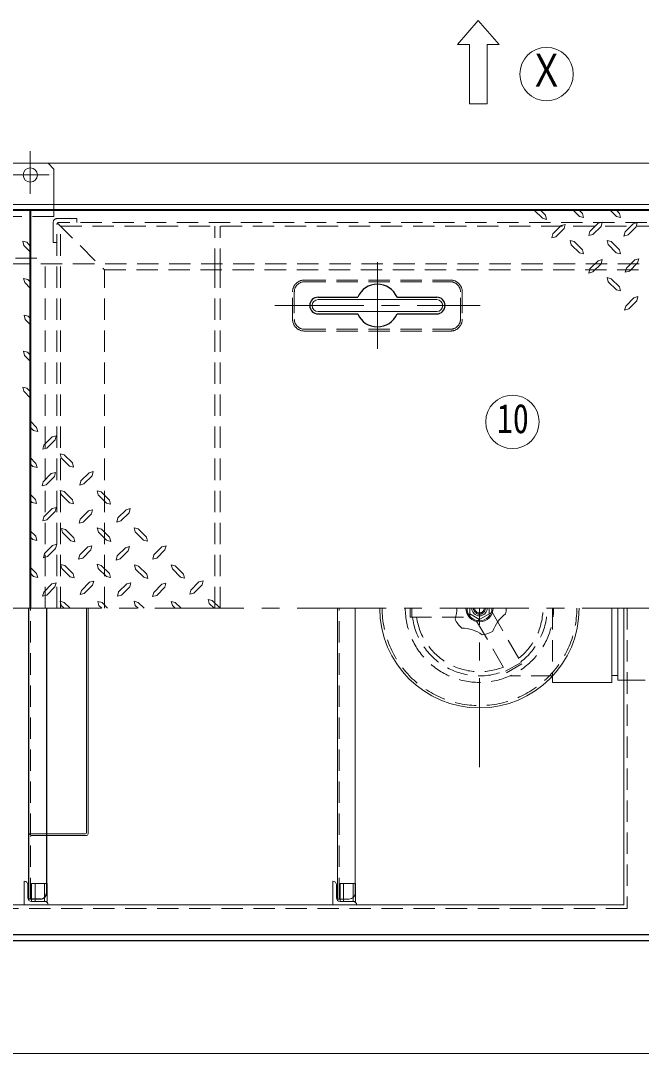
# Model space of a CAD drawing. Units: millimetres at full size, sheet at 1:15; details may follow other scales. Extents: x -3171 to 2904, y -2098 to 2117.
# Drawn here: x -1716 to -1193, y 777 to 1647 of the extents above; entities that cross this region are included whole.
import ezdxf
from ezdxf.enums import TextEntityAlignment as Align

# ---------------------------------------------------------------- set-up
doc = ezdxf.new("R2010")
doc.units = ezdxf.units.MM
doc.header["$LTSCALE"] = 15
doc.linetypes.add('CHAIN1', pattern=[8, 5, -1, 1, -1])
doc.linetypes.add('DASHED1', pattern=[1.8, 1.2, -0.6])
doc.layers.add('0-0_ﾚｲﾔ1', color=4, linetype='Continuous', lineweight=9)
doc.styles.add('ＭＳ ゴシック', font='')
doc.styles.get('ＭＳ ゴシック').set_extended_font_data('MS Gothic')

msp = doc.modelspace()

# ---------------------------------------------------------------- linework, layer by layer
at = {"layer": '0-0_ﾚｲﾔ1', "color": 7, "lineweight": 18}
for p, q in [((-1330.88, 1647.05), (-1348.38, 1627.05)), ((-1330.88, 1647.05), (-1313.38, 1627.05)), ((-1348.38, 1627.05), (-1338.38, 1627.05)), ((-1338.38, 1627.05), (-1338.38, 1577.05)), ((-1323.38, 1627.05), (-1323.38, 1577.05)), ((-1323.38, 1627.05), (-1313.38, 1627.05)), ((-1338.38, 1577.05), (-1323.38, 1577.05)), ((-1118.38, 1492.05), (-2298.38, 1492.05)), ((-1122.38, 1488.05), (-2294.38, 1488.05)), ((-1465.88, 1412.05), (-1365.88, 1412.05)), ((-1465.88, 1402.05), (-1365.88, 1402.05)), ((-1449.63, 907.05), (-1449.63, 1152.05)), ((-1434.63, 912.05), (-1434.63, 1152.05)), ((-1208.38, 1152.05), (-1208.38, 902.05)), ((-1713.38, 922.05), (-1713.38, 902.05)), ((-1710.38, 908.05), (-1710.38, 919.05)), ((-1694.63, 920.05), (-1694.26, 920.05)), ((-1694.26, 905.05), (-1694.26, 920.05)), ((-1453.38, 922.05), (-1453.38, 902.05)), ((-1450.38, 908.05), (-1450.38, 919.05)), ((-1434.63, 920.05), (-1434.26, 920.05)), ((-1434.26, 905.05), (-1434.26, 920.05)), ((-1707.38, 905.05), (-1694.26, 905.05)), ((-1696.38, 905.05), (-1696.38, 908.25)), ((-1439.63, 907.05), (-1449.63, 907.05)), ((-1447.38, 905.05), (-1434.26, 905.05)), ((-1436.38, 905.05), (-1436.38, 908.25)), ((-1208.38, 902.05), (-1971.38, 902.05)), ((-1133.38, 777.05), (-2283.38, 777.05))]:
    msp.add_line(p, q, dxfattribs=at)
at = {"layer": '0-0_ﾚｲﾔ1', "linetype": 'CHAIN1'}
for p, q in [((-1708.38, 1537.05), (-1708.38, 1501.05)), ((-1724.38, 1517.05), (-1692.38, 1517.05)), ((-1415.88, 1443.55), (-1415.88, 1370.55)), ((-1502.38, 1407.05), (-1329.38, 1407.05)), ((-2683.38, 1152.05), (-683.38, 1152.05)), ((-1329.88, 1018.05), (-1329.88, 1152.05))]:
    msp.add_line(p, q, dxfattribs=at)
at = {"layer": '0-0_ﾚｲﾔ1'}
for p, q in [((-2283.38, 1527.05), (-1133.38, 1527.05)), ((-1688.38, 1522.05), (-1693.38, 1527.05)), ((-1688.38, 1522.05), (-1688.38, 1492.05)), ((-1283.39, 1487.05), (-1276.78, 1480.59)), ((-1278.2, 1487.05), (-1274.27, 1483.11)), ((-1273.28, 1479.61), (-1276.78, 1480.59)), ((-1274.27, 1483.11), (-1273.28, 1479.61)), ((-1250.53, 1487.05), (-1245.61, 1482.12)), ((-1242.11, 1481.25), (-1245.61, 1482.12)), ((-1245.5, 1487.05), (-1243.09, 1484.64)), ((-1243.09, 1484.64), (-1242.11, 1481.25)), ((-1219.36, 1487.05), (-1214.44, 1482.12)), ((-1210.94, 1481.14), (-1214.44, 1482.12)), ((-1214.22, 1487.05), (-1211.81, 1484.64)), ((-1211.81, 1484.64), (-1210.94, 1481.14)), ((-1268.14, 1467.47), (-1261.14, 1474.47)), ((-1265.52, 1464.95), (-1258.62, 1471.84)), ((-1234.23, 1466.81), (-1227.45, 1473.7)), ((-1207.22, 1469), (-1200.33, 1476)), ((-1204.7, 1466.48), (-1197.81, 1473.37)), ((-1268.14, 1467.47), (-1269.02, 1464.08)), ((-1265.52, 1464.95), (-1269.02, 1464.08)), ((-1252.5, 1458.28), (-1253.37, 1461.78)), ((-1249.98, 1460.9), (-1253.37, 1461.78)), ((-1236.86, 1469.33), (-1237.73, 1465.94)), ((-1234.23, 1466.81), (-1237.73, 1465.94)), ((-1221.55, 1458.39), (-1222.42, 1461.89)), ((-1219.03, 1460.9), (-1222.42, 1461.89)), ((-1207.22, 1469), (-1208.2, 1465.61)), ((-1204.7, 1466.48), (-1208.2, 1465.61)), ((-1713.69, 1457.73), (-1714.67, 1461.23)), ((-1711.17, 1460.36), (-1714.67, 1461.23)), ((-1713.69, 1457.73), (-1708.38, 1452.43)), ((-1711.17, 1460.36), (-1708.38, 1457.17)), ((-1252.5, 1458.28), (-1245.61, 1451.39)), ((-1249.98, 1460.9), (-1243.09, 1453.9)), ((-1243.09, 1453.9), (-1242.11, 1450.51)), ((-1221.55, 1458.39), (-1214.66, 1451.5)), ((-1219.03, 1460.9), (-1212.03, 1454.01)), ((-1212.03, 1454.01), (-1211.16, 1450.62)), ((-1242.11, 1450.51), (-1245.61, 1451.39)), ((-1236.86, 1437.83), (-1229.97, 1444.83)), ((-1229.97, 1444.83), (-1226.58, 1445.7)), ((-1226.58, 1445.7), (-1227.45, 1442.2)), ((-1211.16, 1450.62), (-1214.66, 1451.5)), ((-1206.02, 1438.59), (-1199.12, 1445.48)), ((-1199.12, 1445.48), (-1195.73, 1446.47)), ((-1195.73, 1446.47), (-1196.61, 1442.97)), ((-1236.86, 1437.83), (-1237.84, 1434.44)), ((-1234.34, 1435.31), (-1227.45, 1442.2)), ((-1206.02, 1438.59), (-1207, 1435.09)), ((-1203.5, 1436.08), (-1207, 1435.09)), ((-1203.5, 1436.08), (-1196.61, 1442.97)), ((-1713.03, 1426.45), (-1714.02, 1429.95)), ((-1710.52, 1429.08), (-1714.02, 1429.95)), ((-1710.52, 1429.08), (-1708.38, 1426.94)), ((-1234.34, 1435.31), (-1237.84, 1434.44)), ((-1218.81, 1429.62), (-1222.2, 1430.61)), ((-1221.33, 1427.11), (-1222.2, 1430.61)), ((-1221.33, 1427.11), (-1214.44, 1420.22)), ((-1218.81, 1429.62), (-1211.81, 1422.73)), ((-1713.03, 1426.45), (-1708.38, 1421.8)), ((-1210.94, 1419.34), (-1214.44, 1420.22)), ((-1211.81, 1422.73), (-1210.94, 1419.34)), ((-1204.16, 1404.14), (-1197.27, 1411.03)), ((-1206.67, 1406.65), (-1207.66, 1403.15)), ((-1204.16, 1404.14), (-1207.66, 1403.15)), ((-1710.08, 1398.01), (-1713.58, 1398.89)), ((-1712.7, 1395.39), (-1713.58, 1398.89)), ((-1712.7, 1395.39), (-1708.38, 1391.07)), ((-1710.08, 1398.01), (-1708.38, 1396.32)), ((-1710.62, 1367.72), (-1714.12, 1368.59)), ((-1713.14, 1365.09), (-1714.12, 1368.59)), ((-1710.62, 1367.72), (-1708.38, 1365.48)), ((-1713.14, 1365.09), (-1708.38, 1360.14)), ((-1711.17, 1337.42), (-1714.67, 1338.3)), ((-1713.69, 1334.8), (-1714.67, 1338.3)), ((-1713.69, 1334.8), (-1708.38, 1329.28)), ((-1711.17, 1337.42), (-1708.38, 1334.63)), ((-1703.08, 1304.3), (-1708.38, 1309.81)), ((-1705.59, 1301.67), (-1708.38, 1304.46)), ((-1705.59, 1301.67), (-1702.09, 1300.8)), ((-1703.08, 1304.3), (-1702.09, 1300.8)), ((-1690.06, 1296.31), (-1696.84, 1289.42)), ((-1690.06, 1296.31), (-1686.56, 1297.3)), ((-1687.44, 1293.8), (-1686.56, 1297.3)), ((-1697.83, 1285.92), (-1696.84, 1289.42)), ((-1687.44, 1293.8), (-1694.33, 1286.9)), ((-1703.62, 1274), (-1708.38, 1278.95)), ((-1694.33, 1286.9), (-1697.83, 1285.92)), ((-1683.28, 1282.2), (-1679.78, 1281.22)), ((-1682.3, 1278.7), (-1683.28, 1282.2)), ((-1672.89, 1274.44), (-1679.78, 1281.22)), ((-1706.14, 1271.37), (-1708.38, 1273.62)), ((-1706.14, 1271.37), (-1702.64, 1270.5)), ((-1703.62, 1274), (-1702.64, 1270.5)), ((-1675.41, 1271.81), (-1682.3, 1278.7)), ((-1675.41, 1271.81), (-1671.91, 1270.94)), ((-1672.89, 1274.44), (-1671.91, 1270.94)), ((-1690.72, 1265.47), (-1697.5, 1258.58)), ((-1688.09, 1262.95), (-1694.98, 1255.95)), ((-1690.72, 1265.47), (-1687.22, 1266.34)), ((-1688.09, 1262.95), (-1687.22, 1266.34)), ((-1658.78, 1266.12), (-1665.67, 1259.23)), ((-1656.27, 1263.61), (-1663.16, 1256.72)), ((-1658.78, 1266.12), (-1655.28, 1267.11)), ((-1656.27, 1263.61), (-1655.28, 1267.11)), ((-1698.48, 1255.08), (-1697.5, 1258.58)), ((-1694.98, 1255.95), (-1698.48, 1255.08)), ((-1704.06, 1243.7), (-1708.38, 1248.02)), ((-1683.28, 1251.14), (-1679.78, 1250.26)), ((-1682.41, 1247.75), (-1683.28, 1251.14)), ((-1675.41, 1240.75), (-1682.41, 1247.75)), ((-1672.89, 1243.37), (-1679.78, 1250.26)), ((-1652, 1251.03), (-1648.5, 1250.05)), ((-1651.12, 1247.53), (-1652, 1251.03)), ((-1644.23, 1240.64), (-1651.12, 1247.53)), ((-1641.72, 1243.15), (-1648.5, 1250.05)), ((-1706.69, 1241.08), (-1708.38, 1242.77)), ((-1706.69, 1241.08), (-1703.19, 1240.2)), ((-1704.06, 1243.7), (-1703.19, 1240.2)), ((-1690.06, 1236.05), (-1696.84, 1229.15)), ((-1690.06, 1236.05), (-1686.56, 1236.92)), ((-1687.44, 1233.53), (-1686.56, 1236.92)), ((-1675.41, 1240.75), (-1672.02, 1239.87)), ((-1672.89, 1243.37), (-1672.02, 1239.87)), ((-1644.23, 1240.64), (-1640.73, 1239.65)), ((-1641.72, 1243.15), (-1640.73, 1239.65)), ((-1627.61, 1234.95), (-1624.11, 1235.94)), ((-1625.09, 1232.44), (-1624.11, 1235.94)), ((-1697.83, 1225.65), (-1696.84, 1229.15)), ((-1687.44, 1233.53), (-1694.33, 1226.53)), ((-1659.33, 1234.08), (-1666.22, 1227.19)), ((-1656.81, 1231.56), (-1663.7, 1224.67)), ((-1659.33, 1234.08), (-1655.83, 1235.06)), ((-1656.81, 1231.56), (-1655.83, 1235.06)), ((-1627.61, 1234.95), (-1634.5, 1228.06)), ((-1694.33, 1226.53), (-1697.83, 1225.65)), ((-1682.19, 1219.31), (-1678.69, 1218.33)), ((-1681.31, 1215.81), (-1682.19, 1219.31)), ((-1671.8, 1211.44), (-1678.69, 1218.33)), ((-1651.89, 1219.75), (-1648.39, 1218.76)), ((-1650.91, 1216.25), (-1651.89, 1219.75)), ((-1641.5, 1211.87), (-1648.39, 1218.76)), ((-1620.83, 1219.75), (-1617.33, 1218.87)), ((-1619.95, 1216.36), (-1620.83, 1219.75)), ((-1610.44, 1211.98), (-1617.33, 1218.87)), ((-1703.73, 1212.64), (-1708.38, 1217.29)), ((-1706.25, 1210.01), (-1708.38, 1212.15)), ((-1706.25, 1210.01), (-1702.75, 1209.14)), ((-1703.73, 1212.64), (-1702.75, 1209.14)), ((-1674.31, 1208.92), (-1681.31, 1215.81)), ((-1671.8, 1211.44), (-1670.92, 1207.94)), ((-1644.02, 1209.36), (-1650.91, 1216.25)), ((-1644.02, 1209.36), (-1640.52, 1208.37)), ((-1641.5, 1211.87), (-1640.52, 1208.37)), ((-1612.95, 1209.47), (-1619.95, 1216.36)), ((-1612.95, 1209.47), (-1609.56, 1208.48)), ((-1610.44, 1211.98), (-1609.56, 1208.48)), ((-1689.52, 1204.98), (-1696.41, 1198.09)), ((-1687, 1202.47), (-1693.89, 1195.58)), ((-1689.52, 1204.98), (-1686.02, 1205.97)), ((-1687, 1202.47), (-1686.02, 1205.97)), ((-1674.31, 1208.92), (-1670.92, 1207.94)), ((-1659.87, 1203.78), (-1666.66, 1196.89)), ((-1657.25, 1201.26), (-1664.14, 1194.26)), ((-1659.87, 1203.78), (-1656.37, 1204.65)), ((-1657.25, 1201.26), (-1656.37, 1204.65)), ((-1628.27, 1203.01), (-1635.16, 1196.12)), ((-1628.27, 1203.01), (-1624.77, 1204)), ((-1625.75, 1200.5), (-1624.77, 1204)), ((-1597.42, 1203.78), (-1604.31, 1196.89)), ((-1594.91, 1201.26), (-1601.8, 1194.26)), ((-1597.42, 1203.78), (-1593.92, 1204.65)), ((-1594.91, 1201.26), (-1593.92, 1204.65)), ((-1667.64, 1193.39), (-1666.66, 1196.89)), ((-1664.14, 1194.26), (-1667.64, 1193.39)), ((-1636.03, 1192.62), (-1635.16, 1196.12)), ((-1632.64, 1193.61), (-1636.03, 1192.62)), ((-1625.75, 1200.5), (-1632.64, 1193.61)), ((-1605.19, 1193.39), (-1604.31, 1196.89)), ((-1601.8, 1194.26), (-1605.19, 1193.39)), ((-1703.08, 1181.36), (-1708.38, 1186.66)), ((-1682.62, 1188.9), (-1679.12, 1188.03)), ((-1681.64, 1185.51), (-1682.62, 1188.9)), ((-1674.75, 1178.62), (-1681.64, 1185.51)), ((-1672.23, 1181.14), (-1679.12, 1188.03)), ((-1652, 1189.12), (-1648.5, 1188.14)), ((-1651.12, 1185.62), (-1652, 1189.12)), ((-1644.23, 1178.73), (-1651.12, 1185.62)), ((-1641.72, 1181.36), (-1648.5, 1188.14)), ((-1620.61, 1188.47), (-1617.11, 1187.59)), ((-1619.73, 1185.08), (-1620.61, 1188.47)), ((-1612.73, 1178.19), (-1619.73, 1185.08)), ((-1610.22, 1180.7), (-1617.11, 1187.59)), ((-1589.66, 1188.58), (-1586.16, 1187.7)), ((-1588.67, 1185.19), (-1589.66, 1188.58)), ((-1581.78, 1178.19), (-1588.67, 1185.19)), ((-1579.27, 1180.81), (-1586.16, 1187.7)), ((-1705.59, 1178.73), (-1708.38, 1181.92)), ((-1705.59, 1178.73), (-1702.09, 1177.86)), ((-1703.08, 1181.36), (-1702.09, 1177.86)), ((-1674.75, 1178.62), (-1671.25, 1177.64)), ((-1672.23, 1181.14), (-1671.25, 1177.64)), ((-1658.45, 1173.92), (-1654.95, 1174.8)), ((-1655.83, 1171.4), (-1654.95, 1174.8)), ((-1644.23, 1178.73), (-1640.73, 1177.86)), ((-1641.72, 1181.36), (-1640.73, 1177.86)), ((-1612.73, 1178.19), (-1609.34, 1177.2)), ((-1610.22, 1180.7), (-1609.34, 1177.2)), ((-1581.78, 1178.19), (-1578.39, 1177.31)), ((-1579.27, 1180.81), (-1578.39, 1177.31)), ((-1566.25, 1174.14), (-1562.75, 1175.01)), ((-1563.62, 1171.62), (-1562.75, 1175.01)), ((-1690.17, 1172.5), (-1697.06, 1165.61)), ((-1687.66, 1169.98), (-1694.55, 1162.98)), ((-1690.17, 1172.5), (-1686.67, 1173.37)), ((-1687.66, 1169.98), (-1686.67, 1173.37)), ((-1666.22, 1163.53), (-1665.34, 1167.03)), ((-1658.45, 1173.92), (-1665.34, 1167.03)), ((-1655.83, 1171.4), (-1662.83, 1164.4)), ((-1627.06, 1172.61), (-1633.95, 1165.72)), ((-1624.55, 1170.09), (-1631.44, 1163.09)), ((-1627.06, 1172.61), (-1623.56, 1173.48)), ((-1624.55, 1170.09), (-1623.56, 1173.48)), ((-1597.53, 1172.28), (-1604.31, 1165.39)), ((-1597.53, 1172.28), (-1594.03, 1173.15)), ((-1594.91, 1169.76), (-1594.03, 1173.15)), ((-1566.25, 1174.14), (-1573.14, 1167.25)), ((-1563.62, 1171.62), (-1570.62, 1164.62)), ((-1698.05, 1162.11), (-1697.06, 1165.61)), ((-1694.55, 1162.98), (-1698.05, 1162.11)), ((-1683.28, 1157.95), (-1679.78, 1156.97)), ((-1682.3, 1154.45), (-1683.28, 1157.95)), ((-1662.83, 1164.4), (-1666.22, 1163.53)), ((-1651.34, 1157.73), (-1647.84, 1156.86)), ((-1650.47, 1154.34), (-1651.34, 1157.73)), ((-1620.83, 1157.95), (-1617.33, 1156.97)), ((-1619.95, 1154.45), (-1620.83, 1157.95)), ((-1589.66, 1157.84), (-1586.16, 1156.97)), ((-1588.67, 1154.45), (-1589.66, 1157.84)), ((-1558.48, 1159.48), (-1554.98, 1158.5)), ((-1557.5, 1155.98), (-1558.48, 1159.48)), ((-1548.37, 1152.05), (-1554.98, 1158.5)), ((-1679.89, 1152.05), (-1682.3, 1154.45)), ((-1674.86, 1152.05), (-1679.78, 1156.97)), ((-1661.13, 1152.05), (-1661.13, 962.8)), ((-1659.63, 1152.05), (-1659.63, 962.05)), ((-1648.17, 1152.05), (-1650.47, 1154.34)), ((-1643.22, 1152.05), (-1647.84, 1156.86)), ((-1617.55, 1152.05), (-1619.95, 1154.45)), ((-1612.41, 1152.05), (-1617.33, 1156.97)), ((-1586.27, 1152.05), (-1588.67, 1154.45)), ((-1581.23, 1152.05), (-1586.16, 1156.97)), ((-1553.56, 1152.05), (-1557.5, 1155.98)), ((-1218.38, 1152.05), (-1218.38, 1089.55)), ((-1213.38, 1152.05), (-1213.38, 1091.55)), ((-1268.38, 1094.83), (-1268.38, 1089.55)), ((-1268.38, 1089.55), (-1218.38, 1089.55)), ((-1218.38, 1095.45), (-1213.38, 1095.45)), ((-1213.38, 1091.55), (-1208.38, 1091.55)), ((-1661.88, 962.05), (-1694.63, 962.05)), ((-1661.13, 960.55), (-1694.63, 960.55)), ((-1707.38, 907.05), (-1707.38, 905.05)), ((-1447.38, 907.05), (-1447.38, 905.05))]:
    msp.add_line(p, q, dxfattribs=at)
at = {"layer": '0-0_ﾚｲﾔ1', "linetype": 'DASHED1'}
for p, q in [((-1688.38, 1492.05), (-1688.38, 1482.05)), ((-1688.38, 1482.05), (-1728.38, 1482.05)), ((-1685.88, 1480.25), (-1669.08, 1480.25)), ((-1669.08, 1480.25), (-1669.08, 1477.05)), ((-1689.08, 1477.05), (-1689.08, 1460.25)), ((-1682.88, 1474.05), (-1136.38, 1474.05)), ((-1682.88, 1152.05), (-1682.88, 1474.05)), ((-1552.88, 1437.05), (-1552.88, 1474.05)), ((-1548.38, 1437.05), (-1548.38, 1474.05)), ((-1685.88, 1460.25), (-1689.08, 1460.25)), ((-1168.38, 1442.05), (-2248.38, 1442.05)), ((-1448.13, 907.05), (-1448.13, 1152.05)), ((-1388.38, 1144.55), (-1388.38, 1152.05)), ((-1386.88, 1144.55), (-1386.88, 1152.05)), ((-1338.13, 1152.05), (-1338.13, 1144.55)), ((-1319.26, 1148.65), (-1332.25, 1141.15)), ((-1321.63, 1152.05), (-1321.63, 1147.28)), ((-1319.26, 1148.65), (-1294.14, 1105.13)), ((-1268.38, 1152.05), (-1268.38, 1094.83)), ((-1205.38, 1152.05), (-1205.38, 899.05)), ((-1388.38, 1144.55), (-1338.13, 1144.55)), ((-1329.88, 1142.52), (-1338.13, 1147.28)), ((-1332.25, 1141.15), (-1307.13, 1097.63)), ((-1307.88, 1098.93), (-1294.89, 1106.43)), ((-1307.13, 1097.63), (-1294.14, 1105.13)), ((-1268.38, 1095.05), (-1304.25, 1095.05)), ((-1208.38, 1091.55), (-1129.38, 1091.55)), ((-1708.13, 962.05), (-1694.63, 962.05)), ((-1707.38, 960.55), (-1694.63, 960.55)), ((-1694.63, 920.05), (-1707.38, 920.05)), ((-1707.38, 920.05), (-1707.38, 907.05)), ((-1704.38, 920.05), (-1704.38, 905.05)), ((-1696.38, 908.25), (-1696.38, 920.05)), ((-1434.63, 920.05), (-1447.38, 920.05)), ((-1447.38, 920.05), (-1447.38, 907.05)), ((-1444.38, 920.05), (-1444.38, 905.05)), ((-1436.38, 908.25), (-1436.38, 920.05)), ((-1205.38, 899.05), (-2211.38, 899.05))]:
    msp.add_line(p, q, dxfattribs=at)
at = {"layer": '0-0_ﾚｲﾔ1', "color": 5, "lineweight": 25}
for p, q in [((-1123.38, 1487.05), (-2293.38, 1487.05)), ((-1465.88, 1414.05), (-1432.47, 1414.05)), ((-1399.3, 1414.05), (-1365.88, 1414.05)), ((-1465.88, 1400.05), (-1432.47, 1400.05)), ((-1399.3, 1400.05), (-1365.88, 1400.05)), ((-1709.63, 907.05), (-1709.63, 1152.05)), ((-1694.63, 1152.05), (-1694.63, 912.05)), ((-1699.63, 907.05), (-1709.63, 907.05)), ((-2238.38, 877.05), (-1178.38, 877.05)), ((-2238.38, 872.05), (-1178.38, 872.05))]:
    msp.add_line(p, q, dxfattribs=at)
at = {"layer": '0-0_ﾚｲﾔ1', "color": 1, "lineweight": 40}
msp.add_line((-1708.38, 1487.05), (-1708.38, 1152.05), dxfattribs=at)
at = {"layer": '0-0_ﾚｲﾔ1', "color": 7, "linetype": 'DASHED1', "lineweight": 18}
for p, q in [((-1685.88, 1152.05), (-1685.88, 1475.45)), ((-1685.41, 1476.58), (-1645.88, 1437.05)), ((-1134.98, 1477.05), (-1684.28, 1477.05)), ((-1720.88, 1447.05), (-1695.88, 1447.05)), ((-1695.88, 1152.05), (-1695.88, 1447.05)), ((-1645.88, 1437.05), (-1173.38, 1437.05)), ((-1645.88, 1152.05), (-1645.88, 1437.05)), ((-1552.88, 1152.05), (-1552.88, 1437.05)), ((-1548.38, 1152.05), (-1548.38, 1437.05)), ((-1477.38, 1428.55), (-1354.38, 1428.55)), ((-1477.38, 1427.05), (-1354.38, 1427.05)), ((-1487.38, 1395.55), (-1487.38, 1418.55)), ((-1485.88, 1418.55), (-1485.88, 1395.55)), ((-1345.88, 1395.55), (-1345.88, 1418.55)), ((-1344.38, 1418.55), (-1344.38, 1395.55)), ((-1477.38, 1387.05), (-1354.38, 1387.05)), ((-1477.38, 1385.55), (-1354.38, 1385.55)), ((-1708.13, 907.05), (-1708.13, 1152.05))]:
    msp.add_line(p, q, dxfattribs=at)
at = {"layer": '0-0_ﾚｲﾔ1'}
for points in [[(-1261.14, 1474.47), (-1257.75, 1475.34), (-1258.62, 1471.84)], [(-1236.86, 1469.33), (-1229.97, 1476.33), (-1226.47, 1477.2), (-1227.45, 1473.7)], [(-1200.33, 1476), (-1196.94, 1476.87), (-1197.81, 1473.37)], [(-1206.67, 1406.65), (-1199.78, 1413.55), (-1196.39, 1414.53), (-1197.27, 1411.03)], [(-1663.16, 1256.72), (-1666.66, 1255.84), (-1665.67, 1259.23)], [(-1663.7, 1224.67), (-1667.2, 1223.8), (-1666.22, 1227.19)], [(-1625.09, 1232.44), (-1631.98, 1225.55), (-1635.37, 1224.56), (-1634.5, 1228.06)], [(-1693.89, 1195.58), (-1697.28, 1194.59), (-1696.41, 1198.09)], [(-1594.91, 1169.76), (-1601.8, 1162.76), (-1605.3, 1161.89), (-1604.31, 1165.39)], [(-1570.62, 1164.62), (-1574.02, 1163.75), (-1573.14, 1167.25)], [(-1631.44, 1163.09), (-1634.83, 1162.22), (-1633.95, 1165.72)]]:
    msp.add_lwpolyline(points, dxfattribs=at)
at = {"layer": '0-0_ﾚｲﾔ1', "color": 7, "lineweight": 18}
for centre in [(-1273.38, 1602.05), (-1302.09, 1309)]:
    msp.add_circle(centre, 22.5, dxfattribs=at)
at = {"layer": '0-0_ﾚｲﾔ1'}
msp.add_circle((-1708.38, 1517.05), 6, dxfattribs=at)
at = {"layer": '0-0_ﾚｲﾔ1', "linetype": 'DASHED1'}
for centre, radius, start, end in [((-1685.88, 1477.05), 3.2, 90, 180), ((-1329.88, 1152.05), 82, 180, 0), ((-1329.88, 1152.05), 62.5, 180, 0), ((-1329.88, 1152.05), 5, 180, 0), ((-1329.88, 1152.05), 4, 180, 0), ((-1329.88, 1152.05), 53.5, 308.05866, 0), ((-1329.88, 1152.05), 57, 307.56084, 0), ((-1329.88, 1152.05), 57, 187.56084, 292.43916), ((-1329.88, 1152.05), 53.5, 188.05866, 291.94134), ((-1708.13, 960.55), 1.5, 90, 180), ((-1707.38, 959.8), 0.75, 90, 180)]:
    msp.add_arc(centre, radius, start, end, dxfattribs=at)
at = {"layer": '0-0_ﾚｲﾔ1', "color": 7, "linetype": 'DASHED1', "lineweight": 18}
for centre, radius, start, end in [((-1684.28, 1475.45), 1.6, 90, 180), ((-1477.38, 1418.55), 10, 90, 180), ((-1477.38, 1418.55), 8.5, 90, 180), ((-1354.38, 1418.55), 10, 0, 90), ((-1354.38, 1418.55), 8.5, 0, 90), ((-1477.38, 1395.55), 10, 180, 270), ((-1477.38, 1395.55), 8.5, 180, 270), ((-1354.38, 1395.55), 10, 270, 0), ((-1354.38, 1395.55), 8.5, 270, 0)]:
    msp.add_arc(centre, radius, start, end, dxfattribs=at)
at = {"layer": '0-0_ﾚｲﾔ1', "color": 5, "lineweight": 25}
for centre, radius, start, end in [((-1415.88, 1407.05), 18, 22.88538, 157.11462), ((-1465.88, 1407.05), 7, 90, 270), ((-1365.88, 1407.05), 7, 270, 90), ((-1415.88, 1407.05), 18, 202.88538, 337.11462), ((-1699.63, 912.05), 5, 270, 0)]:
    msp.add_arc(centre, radius, start, end, dxfattribs=at)
at = {"layer": '0-0_ﾚｲﾔ1', "color": 7, "lineweight": 18}
for centre, radius, start, end in [((-1465.88, 1407.05), 5, 90, 270), ((-1365.88, 1407.05), 5, 270, 90), ((-1329.88, 1152.05), 84, 180, 0), ((-1376.75, 1152.05), 27.75, 341.07536, 0), ((-1329.88, 1152.05), 11.5, 180, 0), ((-1329.88, 1152.05), 10.5, 180, 0), ((-1329.88, 1152.05), 6.5, 180, 0), ((-1329.88, 1152.05), 22.5, 347.57818, 360), ((-1329.88, 1152.05), 22.5, 203.57818, 228.42182), ((-1291.96, 1124.5), 27.75, 125.07536, 162.92464), ((-1344.37, 1107.47), 27.75, 53.07536, 90.92464), ((-1329.88, 1152.05), 22.5, 275.57818, 300.42182), ((-1713.38, 919.05), 3, 0, 90), ((-1453.38, 919.05), 3, 0, 90), ((-1707.38, 908.05), 3, 180, 270), ((-1696.38, 902.05), 3, 0, 90), ((-1447.38, 908.05), 3, 180, 270), ((-1439.63, 912.05), 5, 270, 0), ((-1436.38, 902.05), 3, 0, 90)]:
    msp.add_arc(centre, radius, start, end, dxfattribs=at)
at = {"layer": '0-0_ﾚｲﾔ1'}
for centre, radius in [((-1661.88, 962.8), 0.75), ((-1661.13, 962.05), 1.5)]:
    msp.add_arc(centre, radius, 270, 0, dxfattribs=at)

# ---------------------------------------------------------------- texts
at = {"layer": '0-0_ﾚｲﾔ1', "color": 7, "style": 'ＭＳ ゴシック', "width": 0.8}
for s, height, p in [('Ｘ', 27.49, (-1288.38, 1583.3)), ('10', 24.74, (-1315.21, 1292.12))]:
    msp.add_text(s, height=height, dxfattribs=at).set_placement(p, align=Align.BOTTOM_LEFT)

doc.saveas('drawing.dxf')
